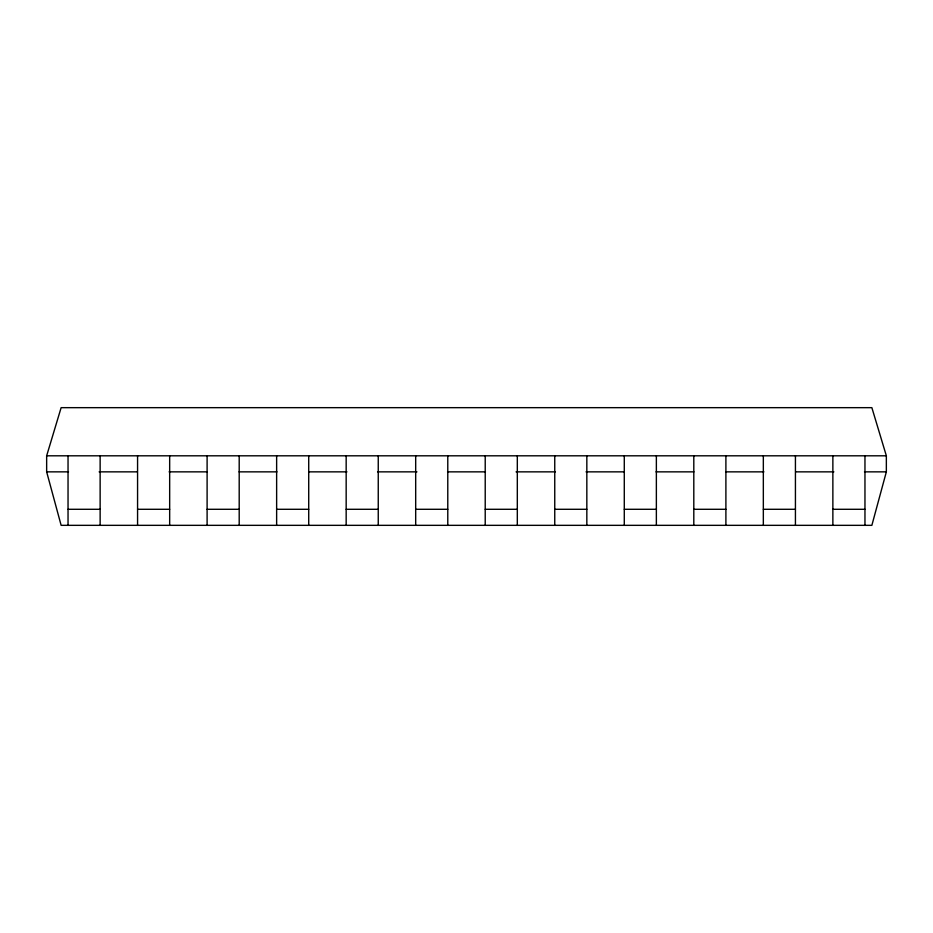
<?xml version="1.0" encoding="UTF-8"?>
<svg xmlns="http://www.w3.org/2000/svg" width="933" height="933" viewBox="0 0 933 933"><rect width="100%" height="100%" fill="white"/><g stroke="black" fill="none" stroke-linecap="round" stroke-linejoin="round"><path stroke-width="1.4" d="M886.35 471.853L871.865 525.337L61.135 525.337L46.65 471.853L46.65 455.805L61.135 407.663L871.865 407.663L886.35 455.805L886.35 471.853L864.483 471.853M46.65 455.805L886.35 455.805M46.65 471.853L68.517 471.853M99.131 471.853L137.034 471.853M169.106 471.853L207.009 471.853M239.081 471.853L276.984 471.853M309.056 471.853L346.959 471.853M377.573 471.853L416.934 471.853M447.548 471.853L485.452 471.853M516.066 471.853L555.427 471.853M586.041 471.853L623.944 471.853M656.016 471.853L693.919 471.853M725.991 471.853L763.894 471.853M795.966 471.853L833.869 471.853M68.039 509.29L100.134 509.29M137.571 509.29L169.666 509.29M207.103 509.29L239.198 509.29M276.635 509.29L308.718 509.29M346.166 509.29L378.25 509.29M415.686 509.29L447.782 509.29M485.218 509.29L517.314 509.29M554.75 509.29L586.834 509.29M624.282 509.29L656.365 509.29M693.802 509.29L725.897 509.29M763.334 509.29L795.429 509.29M832.866 509.29L864.961 509.29M864.961 455.805L864.961 525.337M832.866 455.805L832.866 525.337M795.429 455.805L795.429 525.337M763.334 455.805L763.334 525.337M725.897 455.805L725.897 525.337M693.802 455.805L693.802 525.337M656.365 455.805L656.365 525.337M624.282 455.805L624.282 525.337M586.834 455.805L586.834 525.337M554.75 455.805L554.75 525.337M517.314 455.805L517.314 525.337M485.218 455.805L485.218 525.337M447.782 455.805L447.782 525.337M415.686 455.805L415.686 525.337M378.25 455.805L378.25 525.337M346.166 455.805L346.166 525.337M308.718 455.805L308.718 525.337M276.635 455.805L276.635 525.337M239.198 455.805L239.198 525.337M207.103 455.805L207.103 525.337M169.666 455.805L169.666 525.337M137.571 455.805L137.571 525.337M100.134 455.805L100.134 525.337M68.039 455.805L68.039 525.337"/></g></svg>
